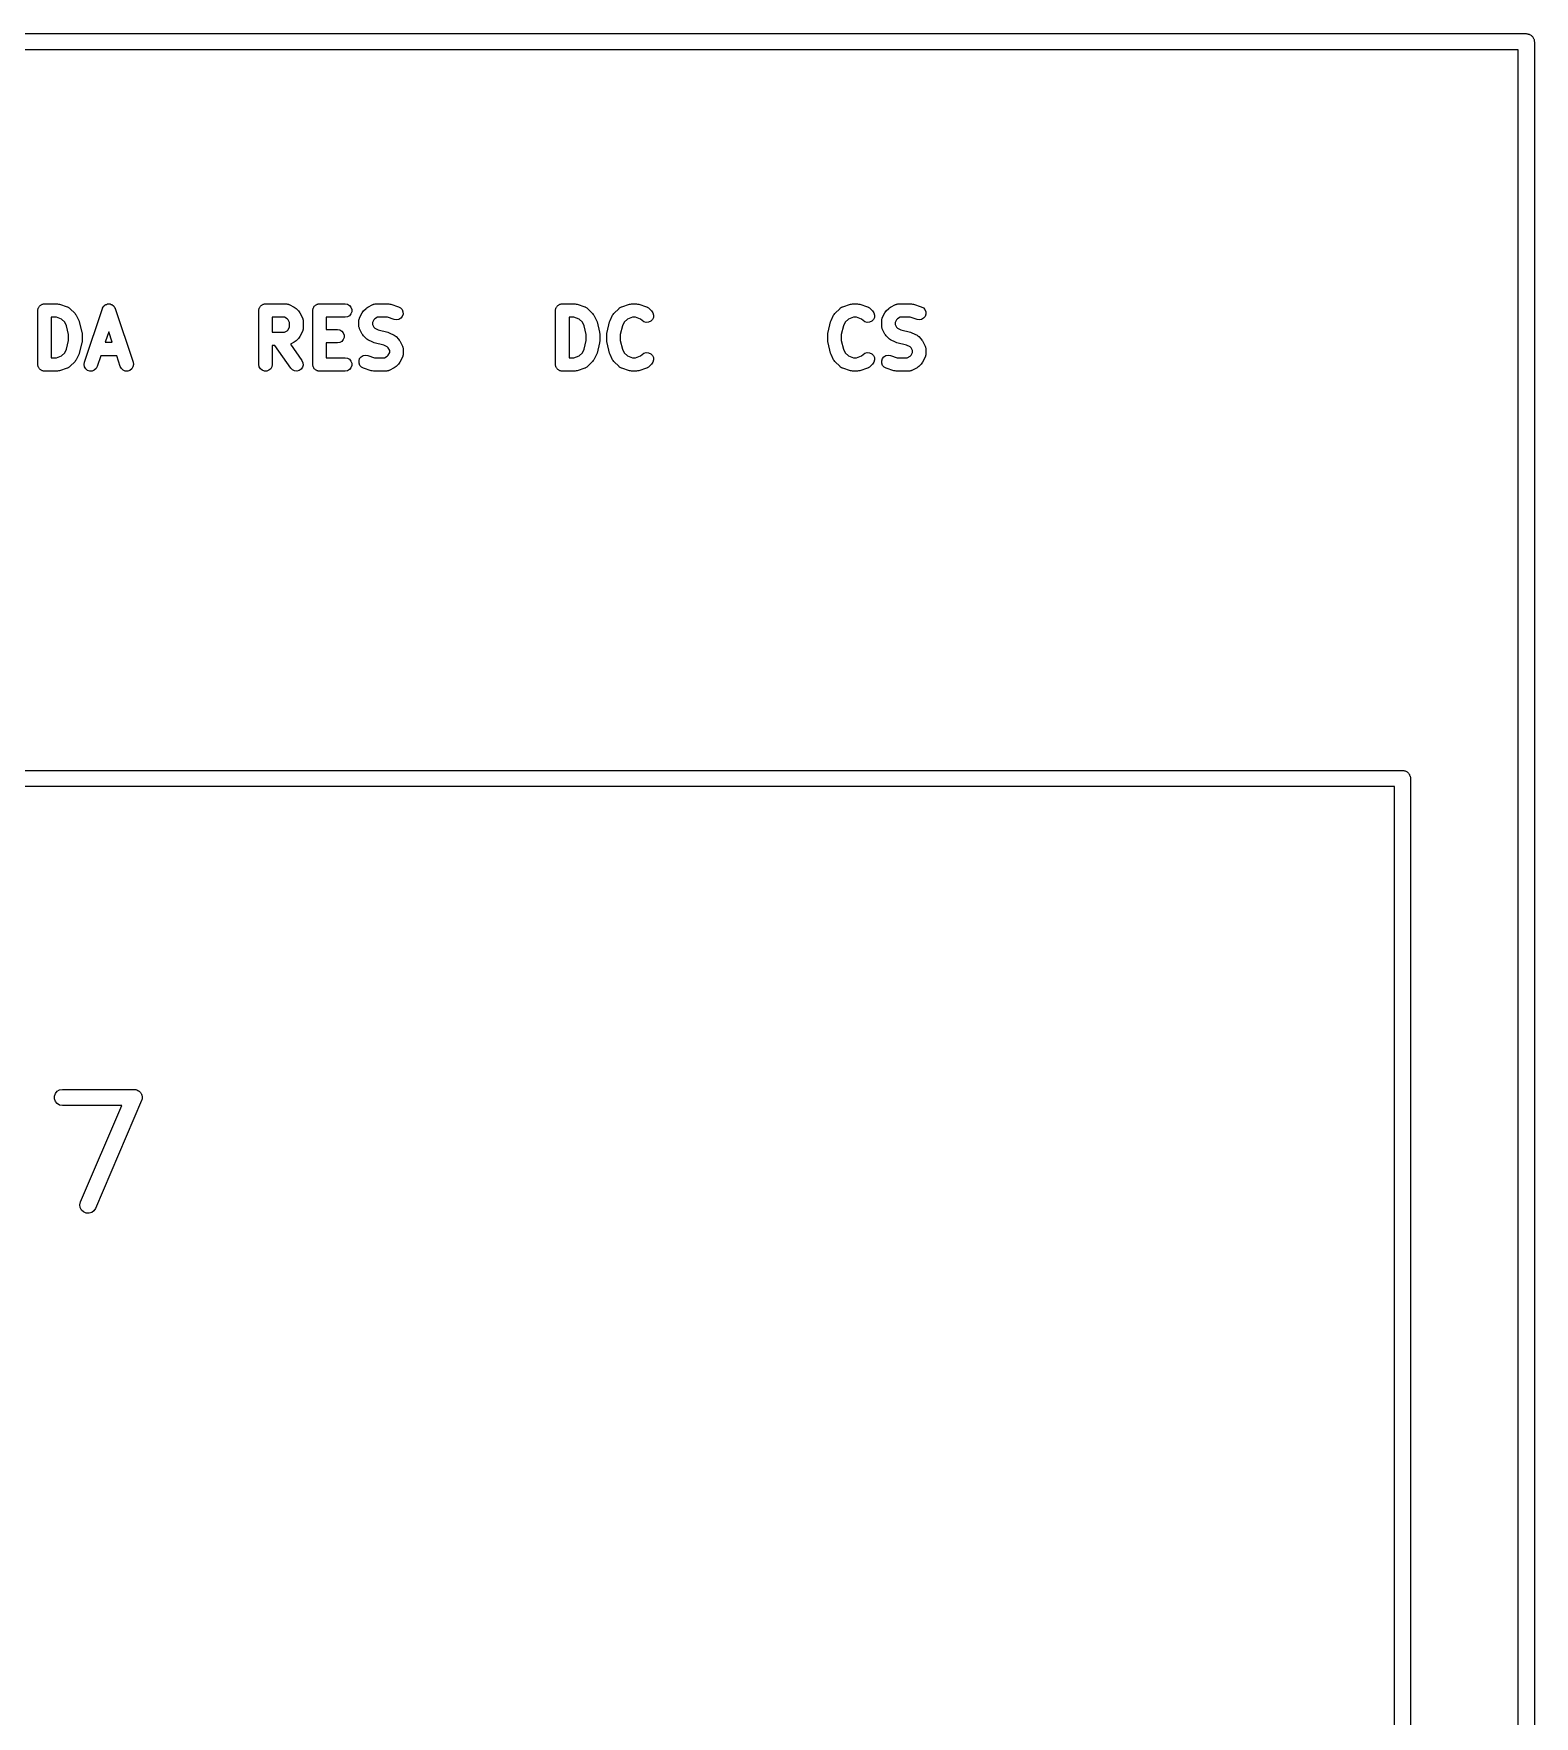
# Model space of a CAD drawing. Extents: x 86 to 333, y -237 to -29.
# Drawn here: x 284.79 to 298.73, y -51.71 to -36.09 of the extents above; entities that cross this region are included whole.
import ezdxf

# ---------------------------------------------------------------- set-up
doc = ezdxf.new("R2010")
doc.units = 0
doc.header["$MEASUREMENT"] = 0
doc.layers.add('BLACK', color=7, linetype='CONTINUOUS')

msp = doc.modelspace()

# ---------------------------------------------------------------- linework, layer by layer
at = {"layer": 'Black'}
for p, q in [((271.35, -36.085), (298.65, -36.085)), ((298.65, -36.085), (298.656, -36.0861)), ((298.656, -36.0861), (298.663, -36.0861)), ((298.663, -36.0861), (298.669, -36.0884)), ((298.669, -36.0884), (298.676, -36.0895)), ((298.676, -36.0895), (298.681, -36.0928)), ((298.575, -36.235), (271.425, -36.235)), ((298.575, -66.785), (298.575, -36.235)), ((298.681, -36.0928), (298.688, -36.095)), ((298.688, -36.095), (298.693, -36.0993)), ((298.693, -36.0993), (298.698, -36.1025)), ((298.698, -36.1025), (298.702, -36.1076)), ((298.702, -36.1076), (298.707, -36.1118)), ((298.707, -36.1118), (298.711, -36.1175)), ((298.711, -36.1175), (298.715, -36.1225)), ((298.715, -36.1225), (298.717, -36.1287)), ((298.717, -36.1287), (298.72, -36.1343)), ((298.72, -36.1343), (298.722, -36.1408)), ((298.722, -36.1408), (298.724, -36.147)), ((298.724, -36.147), (298.724, -36.1535)), ((298.724, -36.1535), (298.725, -36.16)), ((298.725, -36.16), (298.725, -66.86)), ((284.83, -38.6562), (284.831, -38.6508)), ((284.83, -39.1562), (284.83, -38.6562)), ((284.831, -38.6453), (284.833, -38.6402)), ((284.831, -38.6508), (284.831, -38.6453)), ((284.833, -38.6402), (284.834, -38.6348)), ((284.834, -38.6348), (284.837, -38.6301)), ((284.837, -38.6301), (284.839, -38.6249)), ((284.839, -38.6249), (284.842, -38.6208)), ((284.842, -38.6208), (284.845, -38.616)), ((284.845, -38.616), (284.849, -38.6125)), ((284.849, -38.6125), (284.853, -38.6083)), ((284.853, -38.6083), (284.857, -38.6056)), ((284.857, -38.6056), (284.862, -38.6021)), ((284.862, -38.6021), (284.867, -38.6002)), ((284.867, -38.6002), (284.871, -38.5975)), ((284.871, -38.5975), (284.877, -38.5965)), ((284.877, -38.5965), (284.882, -38.5946)), ((284.882, -38.5946), (284.887, -38.5946)), ((284.887, -38.5946), (284.893, -38.5937)), ((284.893, -38.5937), (285.012, -38.5937)), ((284.955, -38.7187), (284.955, -39.0937)), ((285.002, -38.7187), (284.955, -38.7187)), ((285.05, -38.7346), (285.002, -38.7187)), ((285.012, -38.5937), (285.022, -38.5954)), ((285.022, -38.5954), (285.032, -38.5969)), ((285.032, -38.5969), (285.103, -38.6207)), ((285.08, -38.7646), (285.05, -38.7346)), ((285.103, -38.6207), (285.106, -38.6224)), ((285.106, -38.6224), (285.11, -38.6234)), ((285.11, -38.6234), (285.116, -38.6276)), ((285.116, -38.6276), (285.122, -38.631)), ((285.122, -38.631), (285.125, -38.6337)), ((285.125, -38.6337), (285.128, -38.6358)), ((285.128, -38.6358), (285.175, -38.6834)), ((285.175, -38.6834), (285.181, -38.6916)), ((285.181, -38.6916), (285.187, -38.6997)), ((285.187, -38.6997), (285.211, -38.7473)), ((285.262, -39.1364), (285.429, -38.6364)), ((285.429, -38.6364), (285.43, -38.6349)), ((285.43, -38.6332), (285.435, -38.6254)), ((285.43, -38.6349), (285.43, -38.6332)), ((285.435, -38.6254), (285.439, -38.6173)), ((285.439, -38.6173), (285.44, -38.6162)), ((285.44, -38.6162), (285.441, -38.6147)), ((285.441, -38.6147), (285.449, -38.609)), ((285.449, -38.609), (285.455, -38.6029)), ((285.455, -38.6029), (285.457, -38.6023)), ((285.457, -38.6023), (285.458, -38.6012)), ((285.458, -38.6012), (285.467, -38.5983)), ((285.467, -38.5983), (285.476, -38.595)), ((285.476, -38.595), (285.477, -38.5949)), ((285.477, -38.5949), (285.479, -38.5944)), ((285.479, -38.5944), (285.488, -38.5946)), ((285.488, -38.5946), (285.497, -38.5944)), ((285.497, -38.5944), (285.499, -38.5949)), ((285.499, -38.5949), (285.501, -38.595)), ((285.501, -38.595), (285.509, -38.5983)), ((285.509, -38.5983), (285.518, -38.6012)), ((285.518, -38.6012), (285.519, -38.6023)), ((285.519, -38.6023), (285.521, -38.6029)), ((285.521, -38.6029), (285.528, -38.609)), ((285.528, -38.609), (285.535, -38.6147)), ((285.535, -38.6147), (285.536, -38.6162)), ((285.536, -38.6162), (285.537, -38.6173)), ((285.537, -38.6173), (285.541, -38.6254)), ((285.541, -38.6254), (285.546, -38.6332)), ((285.546, -38.6332), (285.547, -38.6349)), ((285.547, -38.6349), (285.547, -38.6364)), ((285.547, -38.6364), (285.714, -39.1364)), ((286.882, -38.6562), (286.883, -38.6508)), ((286.882, -39.1562), (286.882, -38.6562)), ((286.883, -38.6453), (286.885, -38.6402)), ((286.883, -38.6508), (286.883, -38.6453)), ((286.885, -38.6402), (286.886, -38.6348)), ((286.886, -38.6348), (286.889, -38.6301)), ((286.889, -38.6301), (286.891, -38.6249)), ((286.891, -38.6249), (286.894, -38.6208)), ((286.894, -38.6208), (286.897, -38.616)), ((286.897, -38.616), (286.901, -38.6125)), ((286.901, -38.6125), (286.905, -38.6083)), ((286.905, -38.6083), (286.909, -38.6056)), ((286.909, -38.6056), (286.914, -38.6021)), ((286.914, -38.6021), (286.919, -38.6002)), ((286.919, -38.6002), (286.923, -38.5975)), ((286.923, -38.5975), (286.929, -38.5965)), ((286.929, -38.5965), (286.934, -38.5946)), ((286.934, -38.5946), (286.939, -38.5946)), ((286.939, -38.5946), (286.945, -38.5937)), ((286.945, -38.5937), (287.135, -38.5937)), ((287.007, -38.7187), (287.007, -38.8556)), ((287.12, -38.7187), (287.007, -38.7187)), ((287.146, -38.7314), (287.12, -38.7187)), ((287.135, -38.5937), (287.139, -38.5943)), ((287.139, -38.5943), (287.142, -38.5941)), ((287.142, -38.5941), (287.149, -38.5962)), ((287.155, -38.7408), (287.146, -38.7314)), ((287.149, -38.5962), (287.157, -38.5975)), ((287.168, -38.7662), (287.155, -38.7408)), ((287.157, -38.5975), (287.16, -38.5993)), ((287.16, -38.5993), (287.163, -38.6003)), ((287.163, -38.6003), (287.211, -38.6241)), ((287.211, -38.6241), (287.219, -38.6301)), ((287.219, -38.6301), (287.227, -38.6358)), ((287.227, -38.6358), (287.251, -38.6596)), ((287.251, -38.6596), (287.257, -38.6678)), ((287.257, -38.6678), (287.263, -38.6759)), ((287.263, -38.6759), (287.286, -38.7235)), ((287.286, -38.7235), (287.287, -38.7269)), ((287.287, -38.7269), (287.289, -38.7301)), ((287.289, -38.7301), (287.29, -38.7373)), ((287.29, -38.7373), (287.293, -38.7443)), ((287.293, -38.7443), (287.292, -38.7479)), ((287.382, -38.6562), (287.383, -38.6508)), ((287.382, -39.1562), (287.382, -38.6562)), ((287.383, -38.6453), (287.385, -38.6402)), ((287.383, -38.6508), (287.383, -38.6453)), ((287.385, -38.6402), (287.386, -38.6348)), ((287.386, -38.6348), (287.389, -38.6301)), ((287.389, -38.6301), (287.391, -38.6249)), ((287.391, -38.6249), (287.394, -38.6208)), ((287.394, -38.6208), (287.397, -38.616)), ((287.397, -38.616), (287.401, -38.6125)), ((287.401, -38.6125), (287.405, -38.6083)), ((287.405, -38.6083), (287.409, -38.6056)), ((287.409, -38.6056), (287.414, -38.6021)), ((287.414, -38.6021), (287.419, -38.6002)), ((287.419, -38.6002), (287.423, -38.5975)), ((287.423, -38.5975), (287.429, -38.5965)), ((287.429, -38.5965), (287.434, -38.5946)), ((287.434, -38.5946), (287.439, -38.5946)), ((287.439, -38.5946), (287.445, -38.5937)), ((287.445, -38.5937), (287.683, -38.5937)), ((287.683, -38.7187), (287.507, -38.7187)), ((287.507, -38.7187), (287.507, -38.8318)), ((287.683, -38.5937), (287.704, -38.5975)), ((287.704, -38.7149), (287.683, -38.7187)), ((287.704, -38.5975), (287.723, -38.6083)), ((287.723, -38.7041), (287.704, -38.7149)), ((287.723, -38.6083), (287.737, -38.6249)), ((287.737, -38.6874), (287.723, -38.7041)), ((287.737, -38.6249), (287.744, -38.6453)), ((287.744, -38.667), (287.737, -38.6874)), ((287.744, -38.6453), (287.744, -38.667)), ((287.811, -38.7443), (287.813, -38.7373)), ((287.811, -38.7479), (287.811, -38.7443)), ((287.813, -38.7373), (287.815, -38.7301)), ((287.815, -38.7301), (287.816, -38.7269)), ((287.816, -38.7269), (287.817, -38.7235)), ((287.817, -38.7235), (287.841, -38.6759)), ((287.841, -38.6759), (287.847, -38.6678)), ((287.847, -38.6678), (287.853, -38.6596)), ((287.853, -38.6596), (287.877, -38.6358)), ((287.877, -38.6358), (287.885, -38.6301)), ((287.885, -38.6301), (287.893, -38.6241)), ((287.893, -38.6241), (287.941, -38.6003)), ((287.949, -38.7408), (287.936, -38.7662)), ((287.941, -38.6003), (287.944, -38.5993)), ((287.944, -38.5993), (287.947, -38.5975)), ((287.947, -38.5975), (287.954, -38.5962)), ((287.958, -38.7314), (287.949, -38.7408)), ((287.954, -38.5962), (287.961, -38.5941)), ((287.983, -38.7187), (287.958, -38.7314)), ((287.961, -38.5941), (287.965, -38.5943)), ((287.965, -38.5943), (287.969, -38.5937)), ((287.969, -38.5937), (288.088, -38.5937)), ((288.077, -38.7187), (287.983, -38.7187)), ((288.139, -38.7393), (288.077, -38.7187)), ((288.088, -38.5937), (288.097, -38.5954)), ((288.097, -38.5954), (288.107, -38.5969)), ((288.107, -38.5969), (288.179, -38.6207)), ((288.161, -38.7425), (288.139, -38.7393)), ((288.182, -38.7381), (288.161, -38.7425)), ((288.179, -38.6207), (288.198, -38.631)), ((288.201, -38.7268), (288.182, -38.7381)), ((288.198, -38.631), (288.212, -38.6473)), ((288.214, -38.7098), (288.201, -38.7268)), ((288.212, -38.6473), (288.22, -38.6675)), ((288.221, -38.6892), (288.214, -38.7098)), ((288.22, -38.6675), (288.221, -38.6892)), ((289.637, -38.6453), (289.639, -38.6402)), ((289.637, -38.6508), (289.637, -38.6453)), ((289.637, -38.6562), (289.637, -38.6508)), ((289.637, -39.1562), (289.637, -38.6562)), ((289.639, -38.6402), (289.64, -38.6348)), ((289.64, -38.6348), (289.643, -38.6301)), ((289.643, -38.6301), (289.645, -38.6249)), ((289.645, -38.6249), (289.648, -38.6208)), ((289.648, -38.6208), (289.651, -38.616)), ((289.651, -38.616), (289.655, -38.6125)), ((289.655, -38.6125), (289.659, -38.6083)), ((289.659, -38.6083), (289.664, -38.6056)), ((289.664, -38.6056), (289.668, -38.6021)), ((289.668, -38.6021), (289.673, -38.6002)), ((289.673, -38.6002), (289.678, -38.5975)), ((289.678, -38.5975), (289.683, -38.5965)), ((289.683, -38.5965), (289.688, -38.5946)), ((289.688, -38.5946), (289.694, -38.5946)), ((289.694, -38.5946), (289.699, -38.5937)), ((289.699, -38.5937), (289.818, -38.5937)), ((289.762, -38.7187), (289.762, -39.0937)), ((289.808, -38.7187), (289.762, -38.7187)), ((289.856, -38.7346), (289.808, -38.7187)), ((289.818, -38.5937), (289.828, -38.5954)), ((289.828, -38.5954), (289.838, -38.5969)), ((289.838, -38.5969), (289.909, -38.6207)), ((289.886, -38.7646), (289.856, -38.7346)), ((289.909, -38.6207), (289.912, -38.6224)), ((289.912, -38.6224), (289.916, -38.6234)), ((289.916, -38.6234), (289.922, -38.6276)), ((289.922, -38.6276), (289.928, -38.631)), ((289.928, -38.631), (289.931, -38.6337)), ((289.931, -38.6337), (289.934, -38.6358)), ((289.934, -38.6358), (289.981, -38.6834)), ((289.981, -38.6834), (289.987, -38.6916)), ((289.987, -38.6916), (289.993, -38.6997)), ((289.993, -38.6997), (290.017, -38.7473)), ((290.143, -38.7473), (290.167, -38.6997)), ((290.167, -38.6997), (290.173, -38.6916)), ((290.173, -38.6916), (290.179, -38.6834)), ((290.179, -38.6834), (290.226, -38.6358)), ((290.226, -38.6358), (290.229, -38.6337)), ((290.229, -38.6337), (290.232, -38.631)), ((290.232, -38.631), (290.238, -38.6276)), ((290.238, -38.6276), (290.244, -38.6234)), ((290.244, -38.6234), (290.248, -38.6224)), ((290.248, -38.6224), (290.251, -38.6207)), ((290.251, -38.6207), (290.322, -38.5969)), ((290.304, -38.7346), (290.274, -38.7646)), ((290.352, -38.7187), (290.304, -38.7346)), ((290.322, -38.5969), (290.332, -38.5954)), ((290.332, -38.5954), (290.342, -38.5937)), ((290.342, -38.5937), (290.39, -38.5937)), ((290.379, -38.7187), (290.352, -38.7187)), ((290.427, -38.7346), (290.379, -38.7187)), ((290.39, -38.5937), (290.399, -38.5954)), ((290.399, -38.5954), (290.409, -38.5969)), ((290.409, -38.5969), (290.481, -38.6207)), ((290.441, -38.748), (290.427, -38.7346)), ((290.481, -38.6207), (290.484, -38.6224)), ((290.484, -38.6224), (290.487, -38.6234)), ((290.487, -38.6234), (290.493, -38.6276)), ((290.493, -38.6276), (290.5, -38.631)), ((290.5, -38.631), (290.502, -38.6337)), ((290.502, -38.6337), (290.505, -38.6358)), ((290.505, -38.6358), (290.529, -38.6596)), ((290.536, -38.7397), (290.521, -38.755)), ((290.529, -38.6596), (290.541, -38.6774)), ((290.545, -38.72), (290.536, -38.7397)), ((290.541, -38.6774), (290.547, -38.6984)), ((290.547, -38.6984), (290.545, -38.72)), ((292.195, -38.7473), (292.219, -38.6997)), ((292.219, -38.6997), (292.225, -38.6916)), ((292.225, -38.6916), (292.231, -38.6834)), ((292.231, -38.6834), (292.278, -38.6358)), ((292.278, -38.6358), (292.281, -38.6337)), ((292.281, -38.6337), (292.284, -38.631)), ((292.284, -38.631), (292.29, -38.6276)), ((292.29, -38.6276), (292.296, -38.6234)), ((292.296, -38.6234), (292.299, -38.6224)), ((292.299, -38.6224), (292.303, -38.6207)), ((292.303, -38.6207), (292.374, -38.5969)), ((292.356, -38.7346), (292.326, -38.7646)), ((292.404, -38.7187), (292.356, -38.7346)), ((292.374, -38.5969), (292.384, -38.5954)), ((292.384, -38.5954), (292.394, -38.5937)), ((292.394, -38.5937), (292.441, -38.5937)), ((292.431, -38.7187), (292.404, -38.7187)), ((292.479, -38.7346), (292.431, -38.7187)), ((292.441, -38.5937), (292.451, -38.5954)), ((292.451, -38.5954), (292.461, -38.5969)), ((292.461, -38.5969), (292.533, -38.6207)), ((292.492, -38.748), (292.479, -38.7346)), ((292.533, -38.6207), (292.536, -38.6224)), ((292.536, -38.6224), (292.539, -38.6234)), ((292.539, -38.6234), (292.545, -38.6276)), ((292.545, -38.6276), (292.552, -38.631)), ((292.552, -38.631), (292.554, -38.6337)), ((292.554, -38.6337), (292.557, -38.6358)), ((292.557, -38.6358), (292.581, -38.6596)), ((292.588, -38.7397), (292.573, -38.755)), ((292.581, -38.6596), (292.593, -38.6774)), ((292.597, -38.72), (292.588, -38.7397)), ((292.593, -38.6774), (292.599, -38.6984)), ((292.599, -38.6984), (292.597, -38.72)), ((292.665, -38.7443), (292.667, -38.7373)), ((292.665, -38.7479), (292.665, -38.7443)), ((292.667, -38.7373), (292.668, -38.7301)), ((292.668, -38.7301), (292.67, -38.7269)), ((292.67, -38.7269), (292.671, -38.7235)), ((292.671, -38.7235), (292.695, -38.6759)), ((292.695, -38.6759), (292.701, -38.6678)), ((292.701, -38.6678), (292.707, -38.6596)), ((292.707, -38.6596), (292.731, -38.6358)), ((292.731, -38.6358), (292.739, -38.6301)), ((292.739, -38.6301), (292.747, -38.6241)), ((292.747, -38.6241), (292.794, -38.6003)), ((292.802, -38.7408), (292.79, -38.7662)), ((292.794, -38.6003), (292.798, -38.5993)), ((292.798, -38.5993), (292.801, -38.5975)), ((292.801, -38.5975), (292.808, -38.5962)), ((292.812, -38.7314), (292.802, -38.7408)), ((292.808, -38.5962), (292.815, -38.5941)), ((292.837, -38.7187), (292.812, -38.7314)), ((292.815, -38.5941), (292.819, -38.5943)), ((292.819, -38.5943), (292.822, -38.5937)), ((292.822, -38.5937), (292.941, -38.5937)), ((292.931, -38.7187), (292.837, -38.7187)), ((292.993, -38.7393), (292.931, -38.7187)), ((292.941, -38.5937), (292.951, -38.5954)), ((292.951, -38.5954), (292.961, -38.5969)), ((292.961, -38.5969), (293.033, -38.6207)), ((293.015, -38.7425), (292.993, -38.7393)), ((293.036, -38.7381), (293.015, -38.7425)), ((293.033, -38.6207), (293.052, -38.631)), ((293.054, -38.7268), (293.036, -38.7381)), ((293.052, -38.631), (293.066, -38.6473)), ((293.068, -38.7098), (293.054, -38.7268)), ((293.066, -38.6473), (293.074, -38.6675)), ((293.075, -38.6892), (293.068, -38.7098)), ((293.074, -38.6675), (293.075, -38.6892)), ((285.096, -38.7971), (285.08, -38.7646)), ((285.116, -38.8782), (285.096, -38.7971)), ((285.116, -38.9342), (285.116, -38.8782)), ((285.211, -38.7473), (285.213, -38.7538)), ((285.213, -38.7538), (285.215, -38.7601)), ((285.215, -38.7601), (285.239, -38.8553)), ((285.239, -38.8553), (285.24, -38.8629)), ((285.24, -38.8629), (285.241, -38.8705)), ((285.241, -38.8705), (285.241, -38.9419)), ((285.488, -38.8538), (285.456, -38.9508)), ((285.52, -38.9508), (285.488, -38.8538)), ((287.007, -38.8556), (287.12, -38.8556)), ((287.12, -38.8556), (287.146, -38.8429)), ((287.146, -38.8429), (287.155, -38.8335)), ((287.155, -38.8335), (287.168, -38.8081)), ((287.168, -38.8081), (287.168, -38.7662)), ((287.263, -38.8984), (287.257, -38.9065)), ((287.286, -38.8508), (287.263, -38.8984)), ((287.287, -38.8474), (287.286, -38.8508)), ((287.289, -38.8442), (287.287, -38.8474)), ((287.29, -38.837), (287.289, -38.8442)), ((287.293, -38.83), (287.29, -38.837)), ((287.292, -38.7479), (287.293, -38.7514)), ((287.293, -38.8229), (287.292, -38.8264)), ((287.292, -38.8264), (287.293, -38.83)), ((287.293, -38.7514), (287.293, -38.8229)), ((287.507, -38.8318), (287.611, -38.8318)), ((287.611, -38.8318), (287.633, -38.8356)), ((287.633, -38.8356), (287.652, -38.8464)), ((287.652, -38.8464), (287.666, -38.863)), ((287.666, -38.863), (287.673, -38.8834)), ((287.673, -38.8834), (287.673, -38.9051)), ((287.811, -38.7514), (287.811, -38.7479)), ((287.811, -38.799), (287.811, -38.7514)), ((287.811, -38.8026), (287.811, -38.799)), ((287.811, -38.8062), (287.811, -38.8026)), ((287.813, -38.8132), (287.811, -38.8062)), ((287.815, -38.8204), (287.813, -38.8132)), ((287.816, -38.8235), (287.815, -38.8204)), ((287.817, -38.827), (287.816, -38.8235)), ((287.841, -38.8746), (287.817, -38.827)), ((287.847, -38.8827), (287.841, -38.8746)), ((287.853, -38.8909), (287.847, -38.8827)), ((287.877, -38.9147), (287.853, -38.8909)), ((287.936, -38.7662), (287.936, -38.7843)), ((287.936, -38.7843), (287.949, -38.8096)), ((287.949, -38.8096), (287.958, -38.8191)), ((287.958, -38.8191), (287.99, -38.8353)), ((287.99, -38.8353), (288.079, -38.8575)), ((288.079, -38.8575), (288.085, -38.8602)), ((288.085, -38.8602), (288.092, -38.8622)), ((288.092, -38.8622), (288.139, -38.886)), ((288.139, -38.886), (288.147, -38.892)), ((288.147, -38.892), (288.156, -38.8977)), ((288.156, -38.8977), (288.179, -38.9215)), ((289.902, -38.7971), (289.886, -38.7646)), ((289.922, -38.8782), (289.902, -38.7971)), ((289.922, -38.9342), (289.922, -38.8782)), ((290.017, -38.7473), (290.019, -38.7538)), ((290.019, -38.7538), (290.022, -38.7601)), ((290.022, -38.7601), (290.045, -38.8553)), ((290.045, -38.8553), (290.046, -38.8629)), ((290.046, -38.8629), (290.047, -38.8705)), ((290.047, -38.8705), (290.047, -38.9419)), ((290.113, -38.8705), (290.114, -38.8629)), ((290.113, -38.9419), (290.113, -38.8705)), ((290.114, -38.8629), (290.115, -38.8553)), ((290.115, -38.8553), (290.138, -38.7601)), ((290.138, -38.7601), (290.141, -38.7538)), ((290.141, -38.7538), (290.143, -38.7473)), ((290.258, -38.7971), (290.238, -38.8782)), ((290.238, -38.8782), (290.238, -38.9342)), ((290.274, -38.7646), (290.258, -38.7971)), ((290.458, -38.7605), (290.441, -38.748)), ((290.479, -38.7661), (290.458, -38.7605)), ((290.501, -38.7642), (290.479, -38.7661)), ((290.521, -38.755), (290.501, -38.7642)), ((292.165, -38.8705), (292.166, -38.8629)), ((292.165, -38.9419), (292.165, -38.8705)), ((292.166, -38.8629), (292.167, -38.8553)), ((292.167, -38.8553), (292.19, -38.7601)), ((292.19, -38.7601), (292.193, -38.7538)), ((292.193, -38.7538), (292.195, -38.7473)), ((292.31, -38.7971), (292.29, -38.8782)), ((292.29, -38.8782), (292.29, -38.9342)), ((292.326, -38.7646), (292.31, -38.7971)), ((292.51, -38.7605), (292.492, -38.748)), ((292.531, -38.7661), (292.51, -38.7605)), ((292.553, -38.7642), (292.531, -38.7661)), ((292.573, -38.755), (292.553, -38.7642)), ((292.665, -38.7514), (292.665, -38.7479)), ((292.665, -38.799), (292.665, -38.7514)), ((292.665, -38.8026), (292.665, -38.799)), ((292.665, -38.8062), (292.665, -38.8026)), ((292.667, -38.8132), (292.665, -38.8062)), ((292.668, -38.8204), (292.667, -38.8132)), ((292.67, -38.8235), (292.668, -38.8204)), ((292.671, -38.827), (292.67, -38.8235)), ((292.695, -38.8746), (292.671, -38.827)), ((292.701, -38.8827), (292.695, -38.8746)), ((292.707, -38.8909), (292.701, -38.8827)), ((292.731, -38.9147), (292.707, -38.8909)), ((292.79, -38.7662), (292.79, -38.7843)), ((292.79, -38.7843), (292.802, -38.8096)), ((292.802, -38.8096), (292.812, -38.8191)), ((292.812, -38.8191), (292.844, -38.8353)), ((292.844, -38.8353), (292.933, -38.8575)), ((292.933, -38.8575), (292.939, -38.8602)), ((292.939, -38.8602), (292.946, -38.8622)), ((292.946, -38.8622), (292.993, -38.886)), ((292.993, -38.886), (293.001, -38.892)), ((293.001, -38.892), (293.009, -38.8977)), ((293.009, -38.8977), (293.033, -38.9215)), ((285.05, -39.0778), (285.08, -39.0477)), ((285.08, -39.0477), (285.096, -39.0153)), ((285.096, -39.0153), (285.116, -38.9342)), ((285.213, -39.0585), (285.211, -39.0651)), ((285.215, -39.0523), (285.213, -39.0585)), ((285.239, -38.9571), (285.215, -39.0523)), ((285.24, -38.9494), (285.239, -38.9571)), ((285.241, -38.9419), (285.24, -38.9494)), ((285.456, -38.9508), (285.52, -38.9508)), ((287.031, -38.9806), (287.007, -38.9806)), ((287.007, -38.9806), (287.007, -39.1562)), ((287.179, -39.192), (287.031, -38.9806)), ((287.211, -38.9502), (287.175, -38.9681)), ((287.175, -38.9681), (287.282, -39.1203)), ((287.219, -38.9442), (287.211, -38.9502)), ((287.227, -38.9385), (287.219, -38.9442)), ((287.251, -38.9147), (287.227, -38.9385)), ((287.257, -38.9065), (287.251, -38.9147)), ((287.611, -38.9568), (287.507, -38.9568)), ((287.507, -38.9568), (287.507, -39.0937)), ((287.633, -38.953), (287.611, -38.9568)), ((287.652, -38.9422), (287.633, -38.953)), ((287.666, -38.9255), (287.652, -38.9422)), ((287.673, -38.9051), (287.666, -38.9255)), ((287.885, -38.9204), (287.877, -38.9147)), ((287.893, -38.9264), (287.885, -38.9204)), ((287.941, -38.9502), (287.893, -38.9264)), ((287.947, -38.9521), (287.941, -38.9502)), ((287.953, -38.9549), (287.947, -38.9521)), ((288.042, -38.9771), (287.953, -38.9549)), ((288.074, -38.9933), (288.042, -38.9771)), ((288.084, -39.0027), (288.074, -38.9933)), ((288.097, -39.0281), (288.084, -39.0027)), ((288.084, -39.0715), (288.097, -39.0462)), ((288.097, -39.0462), (288.097, -39.0281)), ((288.179, -38.9215), (288.185, -38.9297)), ((288.185, -38.9297), (288.191, -38.9378)), ((288.191, -38.9378), (288.215, -38.9854)), ((288.215, -38.9854), (288.216, -38.9888)), ((288.216, -38.9888), (288.218, -38.992)), ((288.218, -38.992), (288.219, -38.9992)), ((288.219, -38.9992), (288.221, -39.0062)), ((288.221, -39.0062), (288.221, -39.0098)), ((288.221, -39.0098), (288.222, -39.0133)), ((288.222, -39.0133), (288.222, -39.061)), ((289.856, -39.0778), (289.886, -39.0477)), ((289.886, -39.0477), (289.902, -39.0153)), ((289.902, -39.0153), (289.922, -38.9342)), ((290.019, -39.0585), (290.017, -39.0651)), ((290.022, -39.0523), (290.019, -39.0585)), ((290.045, -38.9571), (290.022, -39.0523)), ((290.046, -38.9494), (290.045, -38.9571)), ((290.047, -38.9419), (290.046, -38.9494)), ((290.114, -38.9494), (290.113, -38.9419)), ((290.115, -38.9571), (290.114, -38.9494)), ((290.138, -39.0523), (290.115, -38.9571)), ((290.141, -39.0585), (290.138, -39.0523)), ((290.143, -39.0651), (290.141, -39.0585)), ((290.238, -38.9342), (290.258, -39.0153)), ((290.258, -39.0153), (290.274, -39.0477)), ((290.274, -39.0477), (290.304, -39.0778)), ((290.441, -39.0644), (290.458, -39.0519)), ((290.458, -39.0519), (290.479, -39.0463)), ((290.479, -39.0463), (290.501, -39.0482)), ((290.501, -39.0482), (290.521, -39.0574)), ((290.521, -39.0574), (290.536, -39.0727)), ((292.166, -38.9494), (292.165, -38.9419)), ((292.167, -38.9571), (292.166, -38.9494)), ((292.19, -39.0523), (292.167, -38.9571)), ((292.193, -39.0585), (292.19, -39.0523)), ((292.195, -39.0651), (292.193, -39.0585)), ((292.29, -38.9342), (292.31, -39.0153)), ((292.31, -39.0153), (292.326, -39.0477)), ((292.326, -39.0477), (292.356, -39.0778)), ((292.492, -39.0644), (292.51, -39.0519)), ((292.51, -39.0519), (292.531, -39.0463)), ((292.531, -39.0463), (292.553, -39.0482)), ((292.553, -39.0482), (292.573, -39.0574)), ((292.573, -39.0574), (292.588, -39.0727)), ((292.739, -38.9204), (292.731, -38.9147)), ((292.747, -38.9264), (292.739, -38.9204)), ((292.794, -38.9502), (292.747, -38.9264)), ((292.801, -38.9521), (292.794, -38.9502)), ((292.807, -38.9549), (292.801, -38.9521)), ((292.896, -38.9771), (292.807, -38.9549)), ((292.928, -38.9933), (292.896, -38.9771)), ((292.938, -39.0027), (292.928, -38.9933)), ((292.95, -39.0281), (292.938, -39.0027)), ((292.938, -39.0715), (292.95, -39.0462)), ((292.95, -39.0462), (292.95, -39.0281)), ((293.033, -38.9215), (293.039, -38.9297)), ((293.039, -38.9297), (293.045, -38.9378)), ((293.045, -38.9378), (293.069, -38.9854)), ((293.069, -38.9854), (293.07, -38.9888)), ((293.07, -38.9888), (293.072, -38.992)), ((293.072, -38.992), (293.073, -38.9992)), ((293.073, -38.9992), (293.075, -39.0062)), ((293.075, -39.0062), (293.075, -39.0098)), ((293.075, -39.0098), (293.075, -39.0133)), ((293.075, -39.0133), (293.075, -39.061)), ((284.831, -39.1616), (284.83, -39.1562)), ((284.831, -39.167), (284.831, -39.1616)), ((284.833, -39.1722), (284.831, -39.167)), ((284.834, -39.1776), (284.833, -39.1722)), ((284.837, -39.1823), (284.834, -39.1776)), ((284.839, -39.1874), (284.837, -39.1823)), ((284.842, -39.1916), (284.839, -39.1874)), ((284.845, -39.1964), (284.842, -39.1916)), ((284.849, -39.1999), (284.845, -39.1964)), ((284.853, -39.2041), (284.849, -39.1999)), ((284.857, -39.2068), (284.853, -39.2041)), ((284.862, -39.2103), (284.857, -39.2068)), ((284.867, -39.2122), (284.862, -39.2103)), ((284.871, -39.2149), (284.867, -39.2122)), ((284.877, -39.2159), (284.871, -39.2149)), ((284.955, -39.0937), (285.002, -39.0937)), ((285.002, -39.0937), (285.05, -39.0778)), ((285.103, -39.1917), (285.032, -39.2155)), ((285.106, -39.19), (285.103, -39.1917)), ((285.11, -39.189), (285.106, -39.19)), ((285.116, -39.1848), (285.11, -39.189)), ((285.122, -39.1813), (285.116, -39.1848)), ((285.125, -39.1786), (285.122, -39.1813)), ((285.128, -39.1766), (285.125, -39.1786)), ((285.175, -39.129), (285.128, -39.1766)), ((285.181, -39.1208), (285.175, -39.129)), ((285.187, -39.1127), (285.181, -39.1208)), ((285.211, -39.0651), (285.187, -39.1127)), ((285.259, -39.1579), (285.262, -39.1364)), ((285.263, -39.1792), (285.259, -39.1579)), ((285.275, -39.1977), (285.263, -39.1792)), ((285.292, -39.2111), (285.275, -39.1977)), ((285.312, -39.218), (285.292, -39.2111)), ((285.354, -39.2094), (285.334, -39.2174)), ((285.37, -39.195), (285.354, -39.2094)), ((285.381, -39.176), (285.37, -39.195)), ((285.414, -39.0758), (285.381, -39.176)), ((285.562, -39.0758), (285.414, -39.0758)), ((285.595, -39.176), (285.562, -39.0758)), ((285.606, -39.195), (285.595, -39.176)), ((285.622, -39.2094), (285.606, -39.195)), ((285.642, -39.2174), (285.622, -39.2094)), ((285.685, -39.2111), (285.664, -39.218)), ((285.702, -39.1977), (285.685, -39.2111)), ((285.713, -39.1792), (285.702, -39.1977)), ((285.717, -39.1579), (285.713, -39.1792)), ((285.714, -39.1364), (285.717, -39.1579)), ((286.886, -39.1776), (286.882, -39.1562)), ((286.897, -39.1964), (286.886, -39.1776)), ((286.914, -39.2103), (286.897, -39.1964)), ((286.934, -39.2177), (286.914, -39.2103)), ((286.976, -39.2103), (286.956, -39.2177)), ((286.993, -39.1964), (286.976, -39.2103)), ((287.003, -39.1776), (286.993, -39.1964)), ((287.007, -39.1562), (287.003, -39.1776)), ((287.195, -39.2074), (287.179, -39.192)), ((287.214, -39.2166), (287.195, -39.2074)), ((287.257, -39.2128), (287.236, -39.2185)), ((287.275, -39.2004), (287.257, -39.2128)), ((287.287, -39.1826), (287.275, -39.2004)), ((287.282, -39.1203), (287.291, -39.14)), ((287.293, -39.1616), (287.287, -39.1826)), ((287.291, -39.14), (287.293, -39.1616)), ((287.383, -39.1616), (287.382, -39.1562)), ((287.383, -39.167), (287.383, -39.1616)), ((287.385, -39.1722), (287.383, -39.167)), ((287.386, -39.1776), (287.385, -39.1722)), ((287.389, -39.1823), (287.386, -39.1776)), ((287.391, -39.1874), (287.389, -39.1823)), ((287.394, -39.1916), (287.391, -39.1874)), ((287.397, -39.1964), (287.394, -39.1916)), ((287.401, -39.1999), (287.397, -39.1964)), ((287.405, -39.2041), (287.401, -39.1999)), ((287.409, -39.2068), (287.405, -39.2041)), ((287.414, -39.2103), (287.409, -39.2068)), ((287.419, -39.2122), (287.414, -39.2103)), ((287.423, -39.2149), (287.419, -39.2122)), ((287.429, -39.2159), (287.423, -39.2149)), ((287.507, -39.0937), (287.683, -39.0937)), ((287.683, -39.0937), (287.704, -39.0975)), ((287.704, -39.2149), (287.683, -39.2187)), ((287.704, -39.0975), (287.723, -39.1083)), ((287.723, -39.2041), (287.704, -39.2149)), ((287.723, -39.1083), (287.737, -39.1249)), ((287.737, -39.1874), (287.723, -39.2041)), ((287.737, -39.1249), (287.744, -39.1453)), ((287.744, -39.167), (287.737, -39.1874)), ((287.744, -39.1453), (287.744, -39.167)), ((287.812, -39.1232), (287.818, -39.1026)), ((287.812, -39.1449), (287.812, -39.1232)), ((287.82, -39.1651), (287.812, -39.1449)), ((287.818, -39.1026), (287.832, -39.0856)), ((287.834, -39.1813), (287.82, -39.1651)), ((287.832, -39.0856), (287.85, -39.0743)), ((287.854, -39.1917), (287.834, -39.1813)), ((287.85, -39.0743), (287.872, -39.0699)), ((287.925, -39.2155), (287.854, -39.1917)), ((287.872, -39.0699), (287.893, -39.0731)), ((287.893, -39.0731), (287.955, -39.0937)), ((287.955, -39.0937), (288.049, -39.0937)), ((288.049, -39.0937), (288.074, -39.081)), ((288.074, -39.081), (288.084, -39.0715)), ((288.085, -39.2149), (288.078, -39.2162)), ((288.088, -39.2131), (288.085, -39.2149)), ((288.092, -39.2121), (288.088, -39.2131)), ((288.139, -39.1883), (288.092, -39.2121)), ((288.147, -39.1823), (288.139, -39.1883)), ((288.156, -39.1766), (288.147, -39.1823)), ((288.179, -39.1528), (288.156, -39.1766)), ((288.185, -39.1446), (288.179, -39.1528)), ((288.191, -39.1365), (288.185, -39.1446)), ((288.215, -39.0889), (288.191, -39.1365)), ((288.216, -39.0854), (288.215, -39.0889)), ((288.218, -39.0823), (288.216, -39.0854)), ((288.219, -39.0751), (288.218, -39.0823)), ((288.221, -39.0681), (288.219, -39.0751)), ((288.222, -39.061), (288.221, -39.0645)), ((288.221, -39.0645), (288.221, -39.0681)), ((289.637, -39.1616), (289.637, -39.1562)), ((289.637, -39.167), (289.637, -39.1616)), ((289.639, -39.1722), (289.637, -39.167)), ((289.64, -39.1776), (289.639, -39.1722)), ((289.643, -39.1823), (289.64, -39.1776)), ((289.645, -39.1874), (289.643, -39.1823)), ((289.648, -39.1916), (289.645, -39.1874)), ((289.651, -39.1964), (289.648, -39.1916)), ((289.655, -39.1999), (289.651, -39.1964)), ((289.659, -39.2041), (289.655, -39.1999)), ((289.664, -39.2068), (289.659, -39.2041)), ((289.668, -39.2103), (289.664, -39.2068)), ((289.673, -39.2122), (289.668, -39.2103)), ((289.678, -39.2149), (289.673, -39.2122)), ((289.683, -39.2159), (289.678, -39.2149)), ((289.762, -39.0937), (289.808, -39.0937)), ((289.808, -39.0937), (289.856, -39.0778)), ((289.909, -39.1917), (289.838, -39.2155)), ((289.912, -39.19), (289.909, -39.1917)), ((289.916, -39.189), (289.912, -39.19)), ((289.922, -39.1848), (289.916, -39.189)), ((289.928, -39.1813), (289.922, -39.1848)), ((289.931, -39.1786), (289.928, -39.1813)), ((289.934, -39.1766), (289.931, -39.1786)), ((289.981, -39.129), (289.934, -39.1766)), ((289.987, -39.1208), (289.981, -39.129)), ((289.993, -39.1127), (289.987, -39.1208)), ((290.017, -39.0651), (289.993, -39.1127)), ((290.167, -39.1127), (290.143, -39.0651)), ((290.173, -39.1208), (290.167, -39.1127)), ((290.179, -39.129), (290.173, -39.1208)), ((290.226, -39.1766), (290.179, -39.129)), ((290.229, -39.1786), (290.226, -39.1766)), ((290.232, -39.1813), (290.229, -39.1786)), ((290.238, -39.1848), (290.232, -39.1813)), ((290.244, -39.189), (290.238, -39.1848)), ((290.248, -39.19), (290.244, -39.189)), ((290.251, -39.1917), (290.248, -39.19)), ((290.322, -39.2155), (290.251, -39.1917)), ((290.304, -39.0778), (290.352, -39.0937)), ((290.352, -39.0937), (290.379, -39.0937)), ((290.379, -39.0937), (290.427, -39.0778)), ((290.481, -39.1917), (290.409, -39.2155)), ((290.427, -39.0778), (290.441, -39.0644)), ((290.484, -39.19), (290.481, -39.1917)), ((290.487, -39.189), (290.484, -39.19)), ((290.493, -39.1848), (290.487, -39.189)), ((290.5, -39.1813), (290.493, -39.1848)), ((290.502, -39.1786), (290.5, -39.1813)), ((290.505, -39.1766), (290.502, -39.1786)), ((290.529, -39.1528), (290.505, -39.1766)), ((290.541, -39.135), (290.529, -39.1528)), ((290.536, -39.0727), (290.545, -39.0924)), ((290.547, -39.114), (290.541, -39.135)), ((290.545, -39.0924), (290.547, -39.114)), ((292.219, -39.1127), (292.195, -39.0651)), ((292.225, -39.1208), (292.219, -39.1127)), ((292.231, -39.129), (292.225, -39.1208)), ((292.278, -39.1766), (292.231, -39.129)), ((292.281, -39.1786), (292.278, -39.1766)), ((292.284, -39.1813), (292.281, -39.1786)), ((292.29, -39.1848), (292.284, -39.1813)), ((292.296, -39.189), (292.29, -39.1848)), ((292.299, -39.19), (292.296, -39.189)), ((292.303, -39.1917), (292.299, -39.19)), ((292.374, -39.2155), (292.303, -39.1917)), ((292.356, -39.0778), (292.404, -39.0937)), ((292.404, -39.0937), (292.431, -39.0937)), ((292.431, -39.0937), (292.479, -39.0778)), ((292.533, -39.1917), (292.461, -39.2155)), ((292.479, -39.0778), (292.492, -39.0644)), ((292.536, -39.19), (292.533, -39.1917)), ((292.539, -39.189), (292.536, -39.19)), ((292.545, -39.1848), (292.539, -39.189)), ((292.552, -39.1813), (292.545, -39.1848)), ((292.554, -39.1786), (292.552, -39.1813)), ((292.557, -39.1766), (292.554, -39.1786)), ((292.581, -39.1528), (292.557, -39.1766)), ((292.593, -39.135), (292.581, -39.1528)), ((292.588, -39.0727), (292.597, -39.0924)), ((292.599, -39.114), (292.593, -39.135)), ((292.597, -39.0924), (292.599, -39.114)), ((292.665, -39.1232), (292.672, -39.1026)), ((292.666, -39.1449), (292.665, -39.1232)), ((292.674, -39.1651), (292.666, -39.1449)), ((292.672, -39.1026), (292.686, -39.0856)), ((292.688, -39.1813), (292.674, -39.1651)), ((292.686, -39.0856), (292.704, -39.0743)), ((292.707, -39.1917), (292.688, -39.1813)), ((292.704, -39.0743), (292.725, -39.0699)), ((292.779, -39.2155), (292.707, -39.1917)), ((292.725, -39.0699), (292.747, -39.0731)), ((292.747, -39.0731), (292.809, -39.0937)), ((292.809, -39.0937), (292.903, -39.0937)), ((292.903, -39.0937), (292.928, -39.081)), ((292.928, -39.081), (292.938, -39.0715)), ((292.939, -39.2149), (292.932, -39.2162)), ((292.942, -39.2131), (292.939, -39.2149)), ((292.946, -39.2121), (292.942, -39.2131)), ((292.993, -39.1883), (292.946, -39.2121)), ((293.001, -39.1823), (292.993, -39.1883)), ((293.009, -39.1766), (293.001, -39.1823)), ((293.033, -39.1528), (293.009, -39.1766)), ((293.039, -39.1446), (293.033, -39.1528)), ((293.045, -39.1365), (293.039, -39.1446)), ((293.069, -39.0889), (293.045, -39.1365)), ((293.07, -39.0854), (293.069, -39.0889)), ((293.072, -39.0823), (293.07, -39.0854)), ((293.073, -39.0751), (293.072, -39.0823)), ((293.075, -39.0681), (293.073, -39.0751)), ((293.075, -39.061), (293.075, -39.0645)), ((293.075, -39.0645), (293.075, -39.0681)), ((284.882, -39.2177), (284.877, -39.2159)), ((284.887, -39.2177), (284.882, -39.2177)), ((284.893, -39.2187), (284.887, -39.2177)), ((285.012, -39.2187), (284.893, -39.2187)), ((285.022, -39.217), (285.012, -39.2187)), ((285.032, -39.2155), (285.022, -39.217)), ((285.334, -39.2174), (285.312, -39.218)), ((285.664, -39.218), (285.642, -39.2174)), ((286.956, -39.2177), (286.934, -39.2177)), ((287.236, -39.2185), (287.214, -39.2166)), ((287.434, -39.2177), (287.429, -39.2159)), ((287.439, -39.2177), (287.434, -39.2177)), ((287.445, -39.2187), (287.439, -39.2177)), ((287.683, -39.2187), (287.445, -39.2187)), ((287.935, -39.217), (287.925, -39.2155)), ((287.945, -39.2187), (287.935, -39.217)), ((288.064, -39.2187), (287.945, -39.2187)), ((288.067, -39.2181), (288.064, -39.2187)), ((288.071, -39.2183), (288.067, -39.2181)), ((288.078, -39.2162), (288.071, -39.2183)), ((289.688, -39.2177), (289.683, -39.2159)), ((289.694, -39.2177), (289.688, -39.2177)), ((289.699, -39.2187), (289.694, -39.2177)), ((289.818, -39.2187), (289.699, -39.2187)), ((289.828, -39.217), (289.818, -39.2187)), ((289.838, -39.2155), (289.828, -39.217)), ((290.332, -39.217), (290.322, -39.2155)), ((290.342, -39.2187), (290.332, -39.217)), ((290.39, -39.2187), (290.342, -39.2187)), ((290.399, -39.217), (290.39, -39.2187)), ((290.409, -39.2155), (290.399, -39.217)), ((292.384, -39.217), (292.374, -39.2155)), ((292.394, -39.2187), (292.384, -39.217)), ((292.441, -39.2187), (292.394, -39.2187)), ((292.451, -39.217), (292.441, -39.2187)), ((292.461, -39.2155), (292.451, -39.217)), ((292.789, -39.217), (292.779, -39.2155)), ((292.799, -39.2187), (292.789, -39.217)), ((292.918, -39.2187), (292.799, -39.2187)), ((292.921, -39.2181), (292.918, -39.2187)), ((292.925, -39.2183), (292.921, -39.2181)), ((292.932, -39.2162), (292.925, -39.2183)), ((272.5, -42.925), (297.5, -42.925)), ((297.5, -42.925), (297.506, -42.9261)), ((297.506, -42.9261), (297.513, -42.9261)), ((297.513, -42.9261), (297.519, -42.9284)), ((297.519, -42.9284), (297.526, -42.9295)), ((297.526, -42.9295), (297.531, -42.9328)), ((297.531, -42.9328), (297.537, -42.935)), ((297.537, -42.935), (297.543, -42.9393)), ((297.543, -42.9393), (297.548, -42.9425)), ((297.548, -42.9425), (297.552, -42.9476)), ((297.552, -42.9476), (297.557, -42.9518)), ((297.557, -42.9518), (297.561, -42.9575)), ((297.561, -42.9575), (297.565, -42.9625)), ((297.565, -42.9625), (297.567, -42.9687)), ((297.425, -43.075), (272.575, -43.075)), ((297.425, -51.4), (297.425, -43.075)), ((297.567, -42.9687), (297.57, -42.9743)), ((297.57, -42.9743), (297.572, -42.9808)), ((297.572, -42.9808), (297.574, -42.987)), ((297.574, -42.987), (297.574, -42.9935)), ((297.574, -42.9935), (297.575, -43)), ((297.575, -43), (297.575, -51.4)), ((284.984, -45.9494), (284.993, -45.9249)), ((284.993, -45.9249), (285.009, -45.9049)), ((285.009, -45.9049), (285.032, -45.8919)), ((285.032, -45.8919), (285.058, -45.8874)), ((285.058, -45.8874), (285.724, -45.8874)), ((285.724, -45.8874), (285.733, -45.8889)), ((285.733, -45.8889), (285.741, -45.8894)), ((285.741, -45.8894), (285.746, -45.8911)), ((285.746, -45.8911), (285.75, -45.8919)), ((285.75, -45.8919), (285.757, -45.8962)), ((285.757, -45.8962), (285.765, -45.8996)), ((285.765, -45.8996), (285.769, -45.9027)), ((285.769, -45.9027), (285.772, -45.9049)), ((285.772, -45.9049), (285.778, -45.9115)), ((285.778, -45.9115), (285.784, -45.9175)), ((285.784, -45.9175), (285.786, -45.9215)), ((285.786, -45.9215), (285.789, -45.9249)), ((285.789, -45.9249), (285.792, -45.933)), ((285.792, -45.933), (285.796, -45.9407)), ((284.984, -45.9754), (284.984, -45.9494)), ((284.993, -45.9999), (284.984, -45.9754)), ((285.009, -46.0198), (284.993, -45.9999)), ((285.032, -46.0329), (285.009, -46.0198)), ((285.058, -46.0374), (285.032, -46.0329)), ((285.611, -46.0374), (285.058, -46.0374)), ((285.227, -46.9328), (285.611, -46.0374)), ((285.793, -45.9919), (285.365, -46.9919)), ((285.795, -45.9835), (285.793, -45.9919)), ((285.798, -45.9754), (285.795, -45.9835)), ((285.796, -45.9407), (285.797, -45.9451)), ((285.797, -45.9451), (285.798, -45.9494)), ((285.798, -45.9494), (285.798, -45.958)), ((285.798, -45.958), (285.799, -45.9666)), ((285.799, -45.9666), (285.798, -45.9709)), ((285.798, -45.9709), (285.798, -45.9754)), ((285.221, -46.9582), (285.227, -46.9328)), ((285.224, -46.9841), (285.221, -46.9582)), ((285.236, -47.0073), (285.224, -46.9841)), ((285.255, -47.0251), (285.236, -47.0073)), ((285.279, -47.0354), (285.255, -47.0251)), ((285.35, -47.0137), (285.33, -47.0293)), ((285.365, -46.9919), (285.35, -47.0137)), ((285.305, -47.0369), (285.279, -47.0354)), ((285.33, -47.0293), (285.305, -47.0369)), ((297.425, -59.725), (297.425, -51.4)), ((297.575, -51.4), (297.575, -59.8))]:
    msp.add_line(p, q, dxfattribs=at)

doc.saveas('drawing.dxf')
